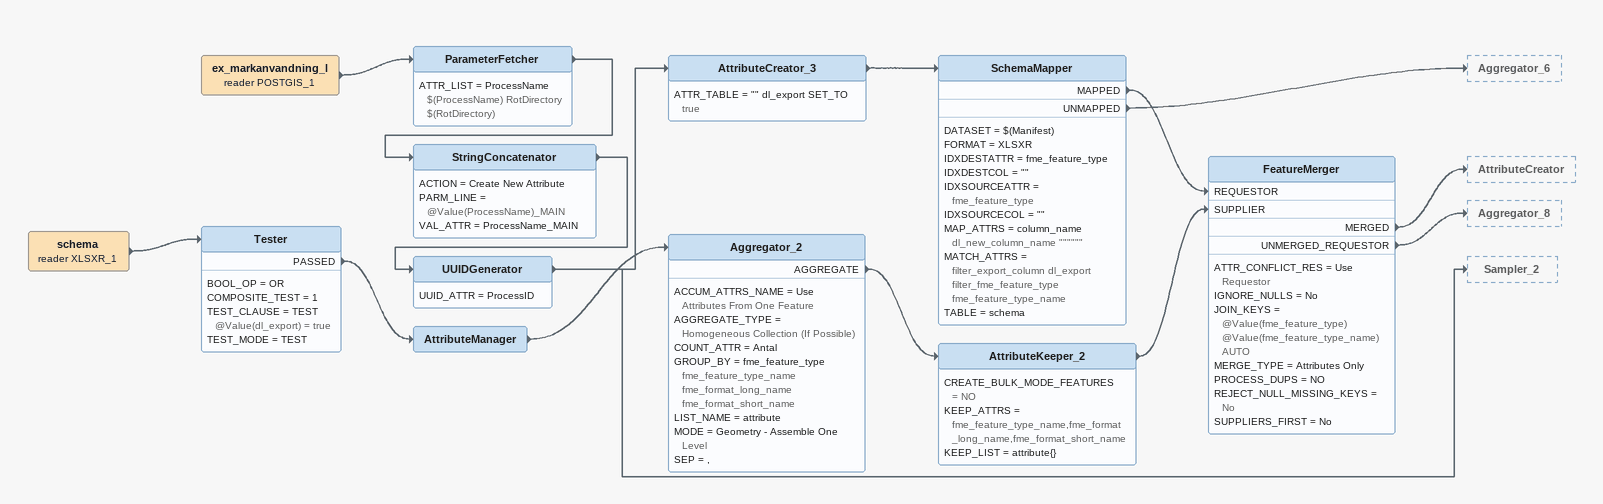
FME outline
schema (reader XLSXR_1)
    -> Tester
Tester
    BOOL_OP = OR
    COMPOSITE_TEST = 1
    TEST_CLAUSE = TEST @Value(dl_export) = true
    TEST_MODE = TEST
    PASSED -> AttributeManager
AttributeManager
    -> Aggregator_2
Aggregator_2
    ACCUM_ATTRS_NAME = Use Attributes From One Feature
    AGGREGATE_TYPE = Homogeneous Collection (If Possible)
    COUNT_ATTR = Antal
    GROUP_BY = fme_feature_type fme_feature_type_name fme_format_long_name fme_format_short_name
    LIST_NAME = attribute
    MODE = Geometry - Assemble One Level
    SEP = ,
    AGGREGATE -> AttributeKeeper_2
AttributeKeeper_2
    CREATE_BULK_MODE_FEATURES = NO
    KEEP_ATTRS = fme_feature_type_name,fme_format_long_name,fme_format_short_name
    KEEP_LIST = attribute{}
    -> FeatureMerger [SUPPLIER]
ex_markanvandning_l (reader POSTGIS_1)
    -> ParameterFetcher
ParameterFetcher
    ATTR_LIST = ProcessName $(ProcessName) RotDirectory $(RotDirectory)
    -> StringConcatenator
StringConcatenator
    ACTION = Create New Attribute
    PARM_LINE = @Value(ProcessName)_MAIN
    VAL_ATTR = ProcessName_MAIN
    -> UUIDGenerator
UUIDGenerator
    UUID_ATTR = ProcessID
    -> AttributeCreator_3
    -> Sampler_2
AttributeCreator_3
    ATTR_TABLE = "" dl_export SET_TO true
    -> SchemaMapper
SchemaMapper
    DATASET = $(Manifest)
    FORMAT = XLSXR
    IDXDESTATTR = fme_feature_type
    IDXDESTCOL = ""
    IDXSOURCEATTR = fme_feature_type
    IDXSOURCECOL = ""
    MAP_ATTRS = column_name dl_new_column_name """"""
    MATCH_ATTRS = filter_export_column dl_export filter_fme_feature_type fme_feature_type_name
    TABLE = schema
    MAPPED -> FeatureMerger [REQUESTOR]
    UNMAPPED -> Aggregator_6
FeatureMerger
    ATTR_CONFLICT_RES = Use Requestor
    IGNORE_NULLS = No
    JOIN_KEYS = @Value(fme_feature_type) @Value(fme_feature_type_name) AUTO
    MERGE_TYPE = Attributes Only
    PROCESS_DUPS = NO
    REJECT_NULL_MISSING_KEYS = No
    SUPPLIERS_FIRST = No
    MERGED -> AttributeCreator
    UNMERGED_REQUESTOR -> Aggregator_8
